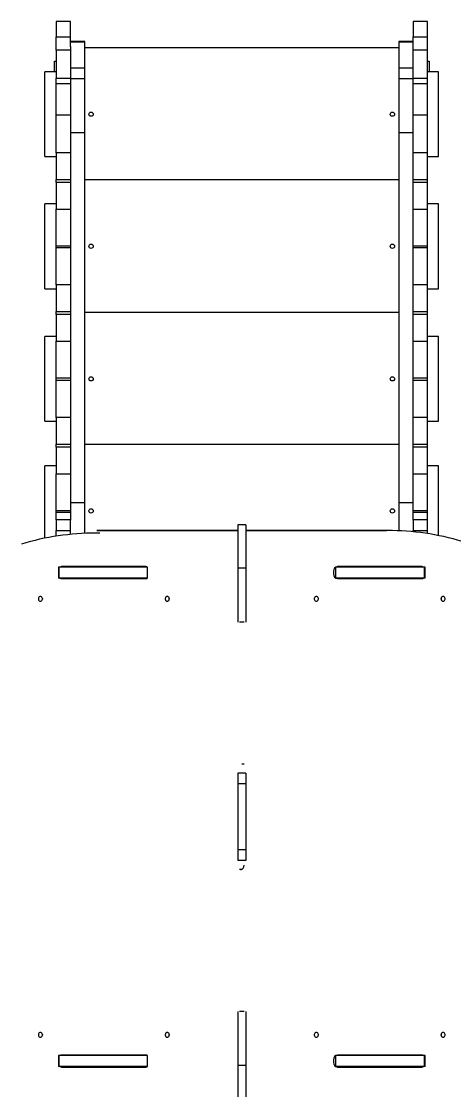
# Model space of a CAD drawing. Header units: millimetres. Extents: x -5010 to 6597, y -5069 to 5109.
# Drawn here: x -3434 to -2619, y -480 to 1534 of the extents above; entities that cross this region are included whole.
import ezdxf

# ---------------------------------------------------------------- set-up
doc = ezdxf.new("R2010")
doc.units = ezdxf.units.MM
for name, color, linetype in [('DIKOM_ОБЪЕКТ', 7, 'Continuous'), ('DIKOM_РАЗМЕР_ЗОНА', 7, 'Continuous'), ('DIKOM_РАЗМЕР_ОБЪЕКТА', 7, 'Continuous')]:
    doc.layers.add(name, color=color, linetype=linetype)
doc.styles.add('style1', font='arial.ttf', dxfattribs={"width": 0.8})
doc.dimstyles.new('1-50', dxfattribs={"dimtxt": 300, "dimasz": 200, "dimexe": 100, "dimexo": 0, "dimgap": 100, "dimtad": 1, "dimtxsty": 'style1', "dimcen": 200, "dimclrd": 7, "dimclre": 7, "dimclrt": 7, "dimadec": 1, "dimazin": 2, "dimtfac": 1, "dimtmove": 0, "dimatfit": 2, "dimfxl": 0, "dimlwd": 25, "dimlwe": 18, "dimarcsym": 0})

# ---------------------------------------------------------------- blocks, each defined once
blk = doc.blocks.new('*D10')
at = {"layer": 'Defpoints', "color": 0, "transparency": 16777216}
for p in [(3389.6, 467.8), (-3510.4, -215.5), (3389.6, -2964)]:
    blk.add_point(p, dxfattribs=at)
at = {"layer": 'DIKOM_РАЗМЕР_ОБЪЕКТА', "color": 7, "lineweight": 18, "transparency": 16777216}
for p, q in [((3389.6, 467.8), (3389.6, -3064)), ((-3510.4, -215.5), (-3510.4, -3064))]:
    blk.add_line(p, q, dxfattribs=at)
at = {"layer": 'DIKOM_РАЗМЕР_ОБЪЕКТА', "color": 7, "lineweight": 25, "transparency": 16777216}
blk.add_line((-3310.4, -2964), (3189.6, -2964), dxfattribs=at)
at = {"layer": 'DIKOM_РАЗМЕР_ОБЪЕКТА', "color": 7, "transparency": 16777216}
for points in [[(-3310.4, -2930.7), (-3310.4, -2997.4), (-3510.4, -2964)], [(3189.6, -2930.7), (3189.6, -2997.4), (3389.6, -2964)]]:
    blk.add_solid(points, dxfattribs=at)
at = {"layer": 'DIKOM_РАЗМЕР_ОБЪЕКТА', "color": 7, "transparency": 16777216, "insert": (-85, -2634.3), "char_height": 300, "attachment_point": 5, "style": 'style1'}
blk.add_mtext('{\\H1.5x;6900}', dxfattribs=at)
blk = doc.blocks.new('*D12')
at = {"layer": 'Defpoints', "color": 0, "transparency": 16777216}
for p in [(-5010.4, 5.4), (4889.6, 5.4), (-5010.4, -4969.2)]:
    blk.add_point(p, dxfattribs=at)
at = {"layer": 'DIKOM_РАЗМЕР_ЗОНА', "color": 7, "lineweight": 18, "transparency": 16777216}
for p, q in [((-5010.4, 5.4), (-5010.4, -5069.2)), ((4889.6, 5.4), (4889.6, -5069.2))]:
    blk.add_line(p, q, dxfattribs=at)
at = {"layer": 'DIKOM_РАЗМЕР_ЗОНА', "color": 7, "lineweight": 25, "transparency": 16777216}
blk.add_line((4689.6, -4969.2), (-4810.4, -4969.2), dxfattribs=at)
at = {"layer": 'DIKOM_РАЗМЕР_ЗОНА', "color": 7, "transparency": 16777216}
for points in [[(-4810.4, -4935.9), (-4810.4, -5002.6), (-5010.4, -4969.2)], [(4689.6, -4935.9), (4689.6, -5002.6), (4889.6, -4969.2)]]:
    blk.add_solid(points, dxfattribs=at)
at = {"layer": 'DIKOM_РАЗМЕР_ЗОНА', "color": 7, "transparency": 16777216, "insert": (-57.6, -4639.5), "char_height": 300, "attachment_point": 5, "style": 'style1'}
blk.add_mtext('{\\H1.5x;9900}', dxfattribs=at)

msp = doc.modelspace()

# ---------------------------------------------------------------- linework, layer by layer
at = {"layer": 'DIKOM_ОБЪЕКТ', "color": 7, "linetype": 'Continuous', "lineweight": 15}
for p, q in [((-3341.441, 1534.349), (-3368.441, 1534.349)), ((-3368.441, 1534.349), (-3368.441, 1505.22)), ((-3341.441, 1505.22), (-3341.441, 1534.349)), ((-2668.441, 1534.349), (-2695.441, 1534.349)), ((-2695.441, 1534.349), (-2695.441, 1505.22)), ((-2668.441, 1505.22), (-2668.441, 1534.349)), ((-3368.441, 1505.22), (-3341.441, 1505.22)), ((-3368.441, 1480.033), (-3368.441, 1505.22)), ((-3341.441, 1486.702), (-3341.441, 1505.22)), ((-3314.441, 1496.242), (-3341.441, 1496.242)), ((-3341.441, 1495.594), (-3314.441, 1495.594)), ((-3314.441, 1495.594), (-3314.441, 1496.242)), ((-3314.441, 1446.936), (-3314.441, 1495.594)), ((-2695.441, 1496.242), (-2722.441, 1496.242)), ((-2722.441, 1496.242), (-2722.441, 1495.594)), ((-2722.441, 1495.594), (-2695.441, 1495.594)), ((-2722.441, 1495.594), (-2722.441, 1446.936)), ((-2695.441, 1505.22), (-2668.441, 1505.22)), ((-2695.441, 1486.702), (-2695.441, 1505.22)), ((-2668.441, 1480.033), (-2668.441, 1505.22)), ((-3341.441, 1480.033), (-3368.441, 1480.033)), ((-3368.441, 1480.033), (-3368.441, 1427.098)), ((-3341.441, 1486.702), (-3341.441, 1446.936)), ((-2722.441, 1484.349), (-3314.441, 1484.349)), ((-2695.441, 1446.936), (-2695.441, 1486.702)), ((-2668.441, 1480.033), (-2695.441, 1480.033)), ((-2668.441, 1427.098), (-2668.441, 1480.033)), ((-3371.441, 1439.349), (-3371.441, 1459.349)), ((-3371.441, 1459.349), (-3368.441, 1459.349)), ((-2668.441, 1459.349), (-2665.441, 1459.349)), ((-2665.441, 1459.349), (-2665.441, 1439.349)), ((-3368.441, 1439.349), (-3389.441, 1439.349)), ((-3389.441, 1279.349), (-3389.441, 1439.349)), ((-3341.441, 1446.936), (-3314.441, 1446.936)), ((-3341.441, 1446.936), (-3341.441, 1426.808)), ((-3314.441, 1426.808), (-3314.441, 1446.936)), ((-2722.441, 1446.936), (-2695.441, 1446.936)), ((-2722.441, 1446.936), (-2722.441, 1426.808)), ((-2695.441, 1426.808), (-2695.441, 1446.936)), ((-2647.441, 1439.349), (-2668.441, 1439.349)), ((-2647.441, 1279.349), (-2647.441, 1439.349)), ((-3368.441, 1427.098), (-3341.441, 1427.098)), ((-3368.441, 1416.31), (-3368.441, 1427.098)), ((-3341.441, 1416.31), (-3368.441, 1416.31)), ((-3368.441, 1357.398), (-3368.441, 1416.31)), ((-3341.441, 1426.808), (-3314.441, 1426.808)), ((-3341.441, 1426.808), (-3341.441, 1324.939)), ((-3314.441, 1324.939), (-3314.441, 1426.808)), ((-2722.441, 1426.808), (-2695.441, 1426.808)), ((-2722.441, 1426.808), (-2722.441, 1324.939)), ((-2695.441, 1427.098), (-2668.441, 1427.098)), ((-2695.441, 1324.939), (-2695.441, 1426.808)), ((-2668.441, 1416.31), (-2695.441, 1416.31)), ((-2668.441, 1416.31), (-2668.441, 1427.098)), ((-2668.441, 1357.398), (-2668.441, 1416.31)), ((-3341.441, 1357.398), (-3368.441, 1357.398)), ((-3368.441, 1286.349), (-3368.441, 1357.398)), ((-2668.441, 1357.398), (-2695.441, 1357.398)), ((-2668.441, 1286.349), (-2668.441, 1357.398)), ((-3341.441, 1324.939), (-3314.441, 1324.939)), ((-3341.441, 1324.939), (-3341.441, 626.894)), ((-3314.441, 626.894), (-3314.441, 1324.939)), ((-2722.441, 1324.939), (-2695.441, 1324.939)), ((-2722.441, 1324.939), (-2722.441, 626.894)), ((-2695.441, 626.894), (-2695.441, 1324.939)), ((-3389.441, 1279.349), (-3368.441, 1279.349)), ((-3341.441, 1286.349), (-3368.441, 1286.349)), ((-3368.441, 1286.349), (-3368.441, 1236.349)), ((-2668.441, 1286.349), (-2695.441, 1286.349)), ((-2668.441, 1236.349), (-2668.441, 1286.349)), ((-2668.441, 1279.349), (-2647.441, 1279.349)), ((-3368.441, 1236.349), (-3341.441, 1236.349)), ((-3368.441, 1230.349), (-3368.441, 1236.349)), ((-3341.441, 1230.349), (-3368.441, 1230.349)), ((-3368.441, 1230.349), (-3368.441, 1180.349)), ((-2722.441, 1235.349), (-3314.441, 1235.349)), ((-2695.441, 1236.349), (-2668.441, 1236.349)), ((-2668.441, 1230.349), (-2695.441, 1230.349)), ((-2668.441, 1230.349), (-2668.441, 1236.349)), ((-2668.441, 1180.349), (-2668.441, 1230.349)), ((-3368.441, 1190.349), (-3389.441, 1190.349)), ((-3389.441, 1030.349), (-3389.441, 1190.349)), ((-2647.441, 1190.349), (-2668.441, 1190.349)), ((-2647.441, 1178.741), (-2647.441, 1190.349)), ((-3368.441, 1180.349), (-3341.441, 1180.349)), ((-3368.441, 1110.349), (-3368.441, 1180.349)), ((-2695.441, 1180.349), (-2668.441, 1180.349)), ((-2668.441, 1110.349), (-2668.441, 1180.349)), ((-2647.441, 1030.349), (-2647.441, 1178.741)), ((-3341.441, 1110.349), (-3368.441, 1110.349)), ((-3368.441, 1107.349), (-3368.441, 1110.349)), ((-2668.441, 1110.349), (-2695.441, 1110.349)), ((-2668.441, 1107.349), (-2668.441, 1110.349)), ((-3341.441, 1107.349), (-3368.441, 1107.349)), ((-3368.441, 1037.349), (-3368.441, 1107.349)), ((-2668.441, 1107.349), (-2695.441, 1107.349)), ((-2668.441, 1037.349), (-2668.441, 1107.349)), ((-3389.441, 1030.349), (-3368.441, 1030.349)), ((-3341.441, 1037.349), (-3368.441, 1037.349)), ((-3368.441, 1037.349), (-3368.441, 987.349)), ((-2668.441, 1037.349), (-2695.441, 1037.349)), ((-2668.441, 987.349), (-2668.441, 1037.349)), ((-2668.441, 1030.349), (-2647.441, 1030.349)), ((-3368.441, 987.349), (-3341.441, 987.349)), ((-3368.441, 981.349), (-3368.441, 987.349)), ((-2695.441, 987.349), (-2668.441, 987.349)), ((-2668.441, 981.349), (-2668.441, 987.349)), ((-3341.441, 981.349), (-3368.441, 981.349)), ((-3368.441, 981.349), (-3368.441, 931.349)), ((-2722.441, 985.349), (-3314.441, 985.349)), ((-2668.441, 981.349), (-2695.441, 981.349)), ((-2668.441, 931.349), (-2668.441, 981.349)), ((-3368.441, 940.349), (-3389.441, 940.349)), ((-3389.441, 780.349), (-3389.441, 940.349)), ((-3368.441, 931.349), (-3341.441, 931.349)), ((-3368.441, 861.349), (-3368.441, 931.349)), ((-2695.441, 931.349), (-2668.441, 931.349)), ((-2647.441, 940.349), (-2668.441, 940.349)), ((-2668.441, 861.349), (-2668.441, 931.349)), ((-2647.441, 780.349), (-2647.441, 940.349)), ((-3341.441, 861.349), (-3368.441, 861.349)), ((-3368.441, 857.349), (-3368.441, 861.349)), ((-3341.441, 857.349), (-3368.441, 857.349)), ((-3368.441, 787.349), (-3368.441, 857.349)), ((-2668.441, 861.349), (-2695.441, 861.349)), ((-2668.441, 857.349), (-2695.441, 857.349)), ((-2668.441, 857.349), (-2668.441, 861.349)), ((-2668.441, 787.349), (-2668.441, 857.349)), ((-3341.441, 787.349), (-3368.441, 787.349)), ((-3368.441, 787.349), (-3368.441, 737.349)), ((-2668.441, 787.349), (-2695.441, 787.349)), ((-2668.441, 737.349), (-2668.441, 787.349)), ((-3389.441, 780.349), (-3368.441, 780.349)), ((-2668.441, 780.349), (-2647.441, 780.349)), ((-3368.441, 737.349), (-3341.441, 737.349)), ((-3368.441, 731.349), (-3368.441, 737.349)), ((-3341.441, 731.349), (-3368.441, 731.349)), ((-3368.441, 731.349), (-3368.441, 681.349)), ((-2722.441, 736.349), (-3314.441, 736.349)), ((-2695.441, 737.349), (-2668.441, 737.349)), ((-2668.441, 731.349), (-2695.441, 731.349)), ((-2668.441, 731.349), (-2668.441, 737.349)), ((-2668.441, 681.349), (-2668.441, 731.349)), ((-3368.441, 696.128), (-3389.441, 696.128)), ((-3389.441, 559.904), (-3389.441, 696.128)), ((-2647.441, 696.128), (-2668.441, 696.128)), ((-2647.441, 564.86), (-2647.441, 696.128)), ((-3368.441, 681.349), (-3341.441, 681.349)), ((-3368.441, 611.349), (-3368.441, 681.349)), ((-2695.441, 681.349), (-2668.441, 681.349)), ((-2668.441, 611.349), (-2668.441, 681.349)), ((-3341.441, 626.894), (-3314.441, 626.894)), ((-3341.441, 626.894), (-3341.441, 594.013)), ((-3314.441, 568.941), (-3314.441, 626.894)), ((-2722.441, 626.894), (-2695.441, 626.894)), ((-2722.441, 626.894), (-2722.441, 573.9)), ((-2695.441, 594.013), (-2695.441, 626.894)), ((-3341.441, 611.349), (-3368.441, 611.349)), ((-3368.441, 608.349), (-3368.441, 611.349)), ((-3341.441, 608.349), (-3368.441, 608.349)), ((-3368.441, 594.807), (-3368.441, 608.349)), ((-2668.441, 611.349), (-2695.441, 611.349)), ((-2668.441, 608.349), (-2695.441, 608.349)), ((-2668.441, 608.349), (-2668.441, 611.349)), ((-2668.441, 594.807), (-2668.441, 608.349)), ((-3341.441, 594.807), (-3368.441, 594.807)), ((-3368.441, 594.807), (-3368.441, 574.63)), ((-3341.441, 574.63), (-3341.441, 594.013)), ((-3010.947, 584.793), (-3025.947, 584.793)), ((-3025.947, 584.793), (-3025.947, 503.618)), ((-3010.947, 584.793), (-3010.947, 503.618)), ((-2668.441, 594.807), (-2695.441, 594.807)), ((-2695.441, 594.013), (-2695.441, 574.63)), ((-2668.441, 574.63), (-2668.441, 594.807)), ((-3368.441, 574.63), (-3341.441, 574.63)), ((-3368.441, 563.621), (-3368.441, 574.63)), ((-3341.441, 567.037), (-3341.441, 574.63)), ((-3286.125, 569.385), (-3293.625, 569.385)), ((-3291.441, 574.555), (-3025.947, 574.555)), ((-3025.947, 574.553), (-3291.441, 574.553)), ((-3010.947, 574.555), (-2745.441, 574.555)), ((-2745.441, 574.553), (-3010.947, 574.553)), ((-2743.278, 574.345), (-2750.778, 574.345)), ((-2695.441, 574.63), (-2668.441, 574.63)), ((-2695.441, 571.995), (-2695.441, 574.63)), ((-2668.441, 568.578), (-2668.441, 574.63)), ((-3363.958, 505.52), (-3363.958, 484.52)), ((-3362.845, 505.52), (-3363.958, 505.52)), ((-3362.845, 484.52), (-3362.845, 505.52)), ((-3196.454, 505.52), (-3362.845, 505.52)), ((-3199.1, 506.27), (-3358.016, 506.27)), ((-3341.441, 505.52), (-3341.441, 506.27)), ((-3314.441, 505.52), (-3314.441, 506.27)), ((-3196.454, 484.52), (-3196.454, 505.52)), ((-3010.947, 503.618), (-3025.947, 503.618)), ((-3025.947, 503.618), (-3025.947, 401.82)), ((-3010.947, 503.618), (-3010.947, 401.82)), ((-2840.792, 484.52), (-2840.792, 505.52)), ((-2674.06, 505.52), (-2840.792, 505.52)), ((-2678.887, 506.27), (-2837.802, 506.27)), ((-2722.441, 506.27), (-2722.441, 505.52)), ((-2695.441, 506.27), (-2695.441, 505.52)), ((-2674.06, 484.52), (-2674.06, 505.52)), ((-2672.948, 505.52), (-2674.06, 505.52)), ((-2672.948, 484.52), (-2672.948, 505.52)), ((-3362.845, 484.52), (-3363.958, 484.52)), ((-3196.454, 484.52), (-3362.845, 484.52)), ((-3358.016, 483.77), (-3199.1, 483.77)), ((-3352.569, 484.088), (-3352.569, 484.52)), ((-3341.441, 483.77), (-3341.441, 484.52)), ((-3314.441, 483.77), (-3314.441, 484.52)), ((-2845.597, 497.27), (-2845.597, 492.77)), ((-2674.06, 484.52), (-2840.792, 484.52)), ((-2837.802, 483.77), (-2678.887, 483.77)), ((-2722.441, 483.77), (-2722.441, 484.52)), ((-2695.441, 484.52), (-2695.441, 483.77)), ((-2684.333, 484.52), (-2684.333, 484.088)), ((-2672.948, 484.52), (-2674.06, 484.52)), ((-3013.938, 401.82), (-3022.966, 401.82)), ((-3013.937, 134.05), (-3018.03, 134.05)), ((-3010.947, 116.961), (-3025.947, 116.961)), ((-3025.947, 116.961), (-3025.947, 96.917)), ((-3010.947, 116.961), (-3010.947, 96.917)), ((-3010.947, 96.917), (-3025.947, 96.917)), ((-3025.947, 96.917), (-3025.947, -27.876)), ((-3010.947, 96.917), (-3010.947, -27.876)), ((-3010.947, -27.876), (-3025.947, -27.876)), ((-3025.947, -27.876), (-3025.947, -47.92)), ((-3010.947, -27.876), (-3010.947, -47.92)), ((-3010.947, -47.92), (-3025.947, -47.92)), ((-3018.872, -65.01), (-3022.965, -65.01)), ((-3025.947, -332.779), (-3025.947, -434.577)), ((-3013.936, -332.779), (-3022.965, -332.779)), ((-3010.947, -332.779), (-3010.947, -434.577)), ((-3363.958, -415.48), (-3363.958, -436.48)), ((-3362.845, -415.48), (-3363.958, -415.48)), ((-3362.845, -436.48), (-3362.845, -415.48)), ((-3196.454, -415.48), (-3362.845, -415.48)), ((-3199.1, -414.73), (-3358.016, -414.73)), ((-3352.569, -415.48), (-3352.569, -415.048)), ((-3339.441, -415.477), (-3352.569, -415.477)), ((-3339.441, -415.48), (-3339.441, -414.73)), ((-3318.441, -415.48), (-3318.441, -414.73)), ((-3196.454, -436.48), (-3196.454, -415.48)), ((-2840.792, -436.48), (-2840.792, -415.48)), ((-2674.06, -415.48), (-2840.792, -415.48)), ((-2678.887, -414.73), (-2837.802, -414.73)), ((-2718.441, -415.48), (-2718.441, -414.73)), ((-2697.441, -415.48), (-2697.441, -414.73)), ((-2684.336, -415.477), (-2697.441, -415.477)), ((-2684.336, -415.047), (-2684.336, -415.48)), ((-2674.06, -436.48), (-2674.06, -415.48)), ((-2672.948, -415.48), (-2674.06, -415.48)), ((-2672.948, -436.48), (-2672.948, -415.48)), ((-3362.845, -436.48), (-3363.958, -436.48)), ((-3196.454, -436.48), (-3362.845, -436.48)), ((-3358.016, -437.23), (-3199.1, -437.23)), ((-3339.441, -437.23), (-3339.441, -436.48)), ((-3318.441, -437.23), (-3318.441, -436.48)), ((-3291.441, -436.48), (-3291.441, -437.23)), ((-3276.441, -436.48), (-3276.441, -437.23)), ((-3010.947, -434.577), (-3025.947, -434.577)), ((-3025.947, -434.577), (-3025.947, -515.752)), ((-3010.947, -434.577), (-3010.947, -515.752)), ((-2845.597, -423.73), (-2845.597, -428.23)), ((-2674.06, -436.48), (-2840.792, -436.48)), ((-2837.802, -437.23), (-2678.887, -437.23)), ((-2760.441, -436.48), (-2760.441, -437.23)), ((-2745.441, -437.23), (-2745.441, -436.48)), ((-2718.441, -437.23), (-2718.441, -436.48)), ((-2697.441, -437.23), (-2697.441, -436.48)), ((-2672.948, -436.48), (-2674.06, -436.48))]:
    msp.add_line(p, q, dxfattribs=at)
at = {"layer": 'DIKOM_ОБЪЕКТ', "color": 7, "linetype": 'Continuous', "lineweight": 15, "flags": 128}
for points in [[(-3398.069, 449.92), (-3399.143, 449.742), (-3400.13, 449.222), (-3400.949, 448.402), (-3401.536, 447.348), (-3401.841, 446.147), (-3401.841, 444.894), (-3401.536, 443.693), (-3400.949, 442.639), (-3400.13, 441.819), (-3399.143, 441.299), (-3398.069, 441.12), (-3396.996, 441.299), (-3396.009, 441.819), (-3395.19, 442.639), (-3394.603, 443.693), (-3394.298, 444.894), (-3394.298, 446.147), (-3394.603, 447.348), (-3395.19, 448.402), (-3396.009, 449.222), (-3396.996, 449.742), (-3398.069, 449.92)], [(-3159.046, 449.92), (-3160.12, 449.742), (-3161.106, 449.222), (-3161.926, 448.402), (-3162.513, 447.348), (-3162.818, 446.147), (-3162.818, 444.894), (-3162.513, 443.693), (-3161.926, 442.639), (-3161.106, 441.819), (-3160.12, 441.299), (-3159.046, 441.12), (-3157.973, 441.299), (-3156.986, 441.819), (-3156.167, 442.639), (-3155.58, 443.693), (-3155.275, 444.894), (-3155.275, 446.147), (-3155.58, 447.348), (-3156.167, 448.402), (-3156.986, 449.222), (-3157.973, 449.742), (-3159.046, 449.92)], [(-2877.856, 441.12), (-2876.782, 441.299), (-2875.796, 441.819), (-2874.976, 442.639), (-2874.39, 443.693), (-2874.084, 444.894), (-2874.084, 446.147), (-2874.39, 447.348), (-2874.976, 448.402), (-2875.796, 449.222), (-2876.782, 449.742), (-2877.856, 449.92), (-2878.93, 449.742), (-2879.916, 449.222), (-2880.736, 448.402), (-2881.322, 447.348), (-2881.628, 446.147), (-2881.628, 444.894), (-2881.322, 443.693), (-2880.736, 442.639), (-2879.916, 441.819), (-2878.93, 441.299), (-2877.856, 441.12)], [(-2638.833, 441.12), (-2637.759, 441.299), (-2636.773, 441.819), (-2635.953, 442.639), (-2635.367, 443.693), (-2635.061, 444.894), (-2635.061, 446.147), (-2635.367, 447.348), (-2635.953, 448.402), (-2636.773, 449.222), (-2637.759, 449.742), (-2638.833, 449.92), (-2639.907, 449.742), (-2640.893, 449.222), (-2641.713, 448.402), (-2642.299, 447.348), (-2642.605, 446.147), (-2642.605, 444.894), (-2642.299, 443.693), (-2641.713, 442.639), (-2640.893, 441.819), (-2639.907, 441.299), (-2638.833, 441.12)], [(-3398.069, -372.08), (-3399.143, -372.258), (-3400.13, -372.778), (-3400.949, -373.598), (-3401.536, -374.652), (-3401.841, -375.853), (-3401.841, -377.106), (-3401.536, -378.307), (-3400.949, -379.361), (-3400.13, -380.181), (-3399.143, -380.701), (-3398.069, -380.88), (-3396.996, -380.701), (-3396.009, -380.181), (-3395.19, -379.361), (-3394.603, -378.307), (-3394.298, -377.106), (-3394.298, -375.853), (-3394.603, -374.652), (-3395.19, -373.598), (-3396.009, -372.778), (-3396.996, -372.258), (-3398.069, -372.08)], [(-3159.046, -372.08), (-3160.12, -372.258), (-3161.106, -372.778), (-3161.926, -373.598), (-3162.513, -374.652), (-3162.818, -375.853), (-3162.818, -377.106), (-3162.513, -378.307), (-3161.926, -379.361), (-3161.106, -380.181), (-3160.12, -380.701), (-3159.046, -380.88), (-3157.973, -380.701), (-3156.986, -380.181), (-3156.167, -379.361), (-3155.58, -378.307), (-3155.275, -377.106), (-3155.275, -375.853), (-3155.58, -374.652), (-3156.167, -373.598), (-3156.986, -372.778), (-3157.973, -372.258), (-3159.046, -372.08)], [(-2877.856, -380.88), (-2876.782, -380.701), (-2875.796, -380.181), (-2874.976, -379.361), (-2874.39, -378.307), (-2874.084, -377.106), (-2874.084, -375.853), (-2874.39, -374.652), (-2874.976, -373.598), (-2875.796, -372.778), (-2876.782, -372.258), (-2877.856, -372.08), (-2878.93, -372.258), (-2879.916, -372.778), (-2880.736, -373.598), (-2881.322, -374.652), (-2881.628, -375.853), (-2881.628, -377.106), (-2881.322, -378.307), (-2880.736, -379.361), (-2879.916, -380.181), (-2878.93, -380.701), (-2877.856, -380.88)], [(-2638.833, -380.88), (-2637.759, -380.701), (-2636.773, -380.181), (-2635.953, -379.361), (-2635.367, -378.307), (-2635.061, -377.106), (-2635.061, -375.853), (-2635.367, -374.652), (-2635.953, -373.598), (-2636.773, -372.778), (-2637.759, -372.258), (-2638.833, -372.08), (-2639.907, -372.258), (-2640.893, -372.778), (-2641.713, -373.598), (-2642.299, -374.652), (-2642.605, -375.853), (-2642.605, -377.106), (-2642.299, -378.307), (-2641.713, -379.361), (-2640.893, -380.181), (-2639.907, -380.701), (-2638.833, -380.88)]]:
    msp.add_lwpolyline(points, dxfattribs=at)
at = {"layer": 'DIKOM_ОБЪЕКТ', "color": 7, "linetype": 'Continuous', "lineweight": 15}
for centre in [(-3302.441, 1359.349), (-2734.441, 1359.349), (-3302.441, 1110.349), (-2734.441, 1110.349), (-3302.441, 860.349), (-2734.441, 860.349), (-3302.441, 611.349), (-2734.441, 611.349)]:
    msp.add_circle(centre, 4, dxfattribs=at)
for centre, radius, start, end in [((-3293.308, 76.949), 492.437, 90.036884, 106.592507), ((-2743.526, 82.378), 491.967, 73.399503, 89.971058), ((-3357.988, 499.31), 6.961, 90.230442, 116.843189), ((-3350.49, 499.321), 6.949, 90.209364, 116.866263), ((-3199.125, 499.321), 6.949, 63.133737, 89.790636), ((-2837.153, 497.833), 8.463, 94.40336, 183.810504), ((-2686.412, 499.321), 6.949, 63.133737, 89.790636), ((-2678.915, 499.31), 6.961, 63.156816, 89.767556), ((-3357.987, 490.734), 6.964, 243.163075, 269.764329), ((-3350.49, 490.722), 6.952, 243.139994, 269.785415), ((-3199.126, 490.722), 6.952, 270.214585, 296.860006), ((-2837.153, 492.208), 8.463, 176.189564, 265.596761), ((-2686.413, 490.722), 6.952, 270.214585, 296.860006), ((-2678.916, 490.734), 6.964, 270.237673, 296.836919), ((-3389.309, 445.52), 5.071, 171.13951, 188.86049), ((-3150.286, 445.52), 5.071, 171.13951, 188.86049), ((-2886.643, 445.52), 5.094, 351.296629, 8.703371), ((-2886.614, 445.52), 5.068, 351.13644, 8.86356), ((-2647.591, 445.52), 5.068, 351.13644, 8.86356), ((-3022.632, -57.081), 8.707, 284.176486, 2.92952), ((-3389.309, -376.48), 5.071, 171.13951, 188.86049), ((-3150.286, -376.48), 5.071, 171.13951, 188.86049), ((-2886.643, -376.48), 5.094, 351.296629, 8.703371), ((-2886.614, -376.48), 5.069, 351.137208, 8.862792), ((-2647.578, -376.48), 5.053, 351.219553, 8.780447), ((-2647.592, -376.48), 5.069, 351.137208, 8.862792), ((-3357.987, -421.693), 6.964, 90.235671, 116.836925), ((-3350.49, -421.681), 6.952, 90.214585, 116.860006), ((-3199.126, -421.681), 6.952, 63.139994, 89.785415), ((-2837.153, -423.167), 8.463, 94.403248, 183.810616), ((-2686.413, -421.681), 6.952, 63.139994, 89.785415), ((-2678.916, -421.693), 6.964, 63.163081, 89.762327), ((-3357.987, -430.266), 6.964, 243.163075, 269.764329), ((-3350.49, -430.278), 6.952, 243.139994, 269.785415), ((-3199.126, -430.278), 6.952, 270.214585, 296.860006), ((-2837.153, -428.792), 8.463, 176.189384, 265.596752), ((-2686.413, -430.278), 6.952, 270.214585, 296.860006), ((-2678.916, -430.266), 6.964, 270.237673, 296.836919)]:
    msp.add_arc(centre, radius, start, end, dxfattribs=at)

# ---------------------------------------------------------------- dimensions: what is measured, and where the dimension line sits
at = {"layer": 'DIKOM_РАЗМЕР_ЗОНА'}
dim = msp.add_linear_dim(base=(-5010.441, -4969.23), p1=(4889.559, 5.434), p2=(-5010.441, 5.434), text='{\\H1.5x;<>}', dimstyle='1-50', dxfattribs=at)
dim.commit()
dim.dimension.update_dxf_attribs({"geometry": '*D12', "text_midpoint": (-57.555, -4969.23), "dimtype": 160})
at = {"layer": 'DIKOM_РАЗМЕР_ОБЪЕКТА'}
dim = msp.add_linear_dim(base=(3389.559, -2964.05), p1=(-3510.441, -215.54), p2=(3389.559, 467.833), text='{\\H1.5x;<>}', dimstyle='1-50', dxfattribs=at)
dim.commit()
dim.dimension.update_dxf_attribs({"geometry": '*D10', "text_midpoint": (-85.014, -2964.05), "dimtype": 160})

doc.saveas('drawing.dxf')
